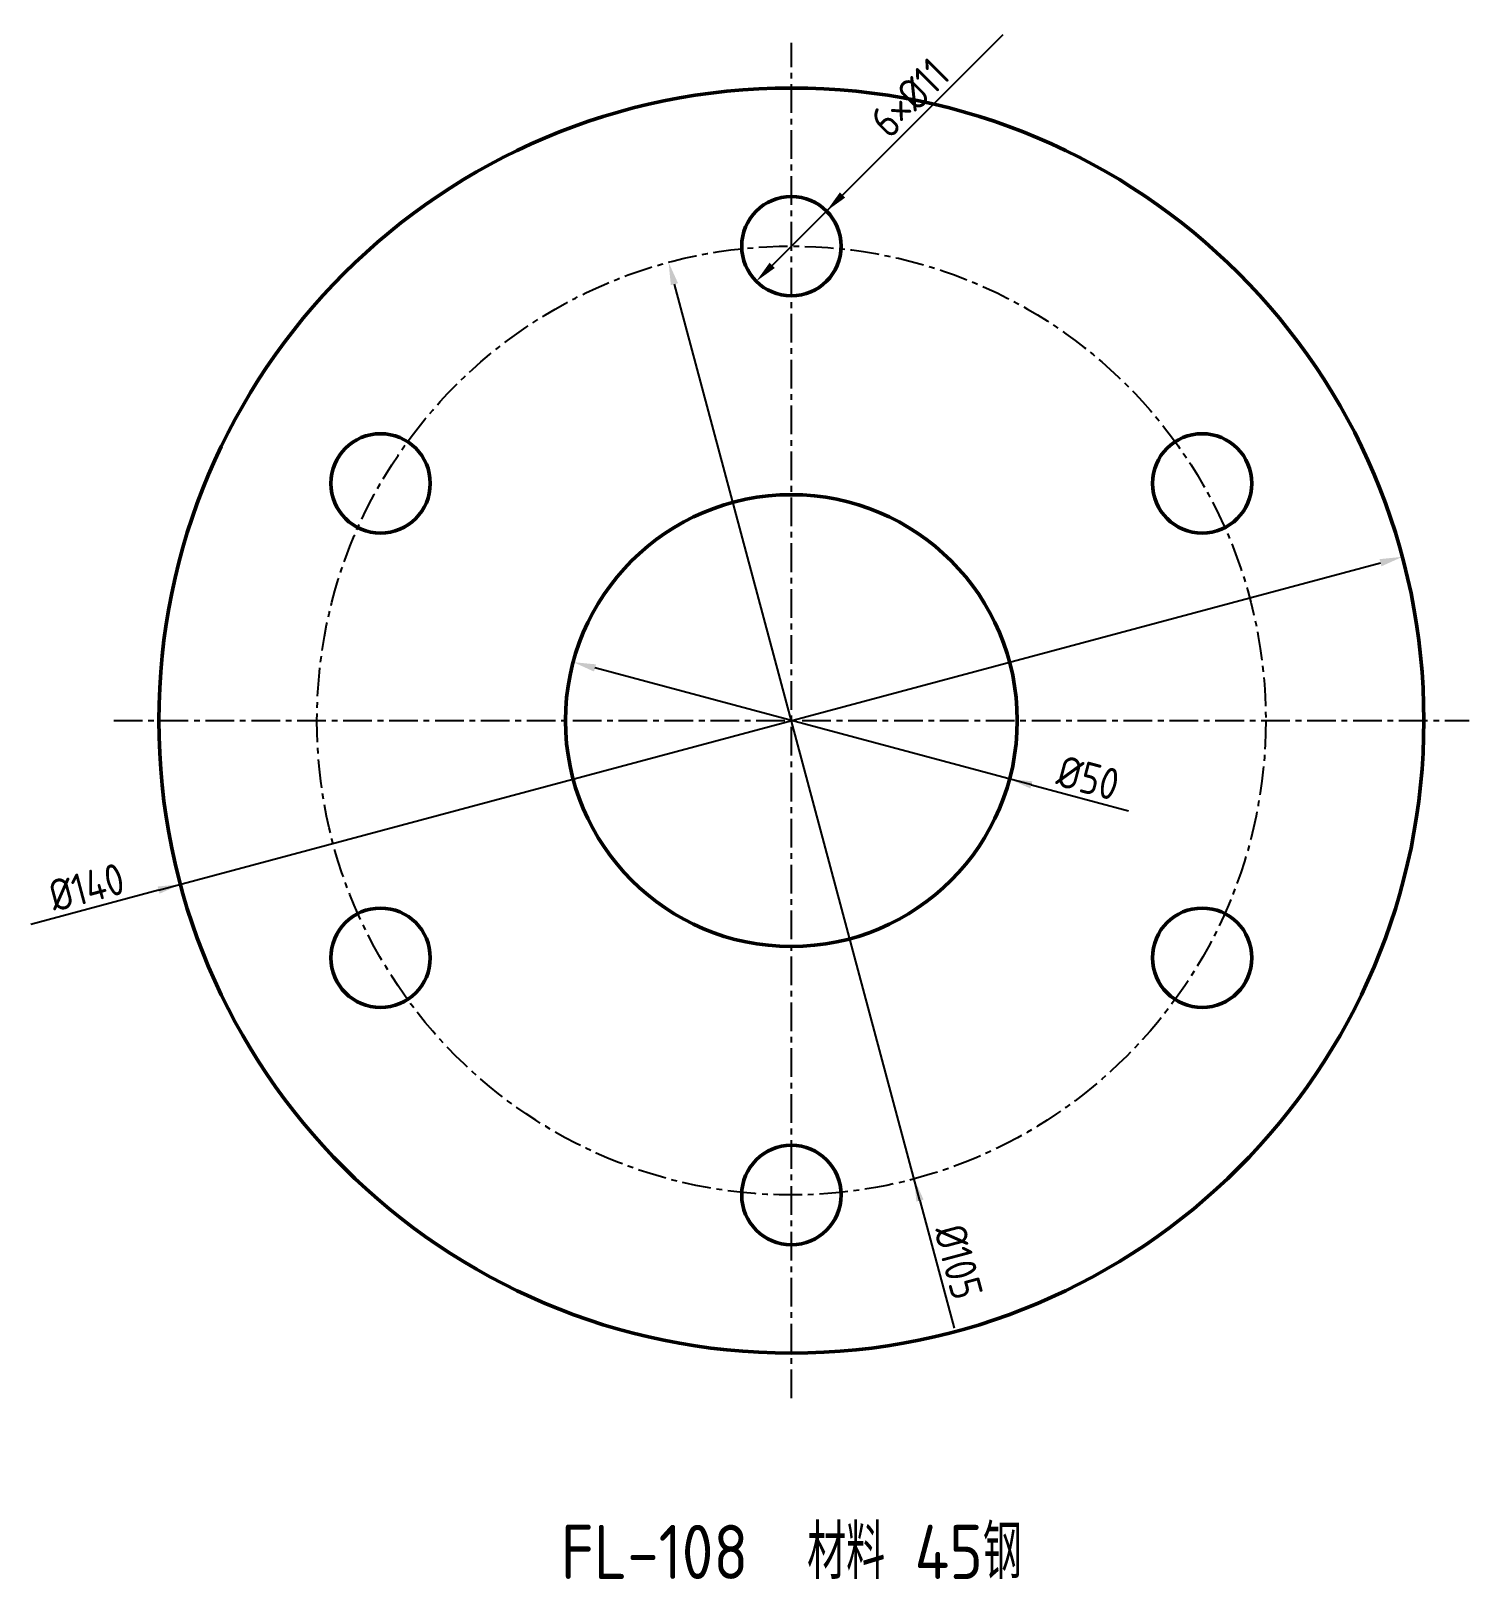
# Model space of a CAD drawing. Header units: millimetres. Extents: x -84 to 75, y -95 to 76.
import ezdxf
from ezdxf.enums import TextEntityAlignment as Align

# ---------------------------------------------------------------- set-up
doc = ezdxf.new("R2010")
doc.units = ezdxf.units.MM
doc.linetypes.add('CENTER', pattern=[5.08, 3.175, -0.635, 0.635, -0.635])
for name, color, linetype, lineweight in [('CENTER', 1, 'CENTER', 25), ('DIM', 3, 'Continuous', 18), ('HOLES', 7, 'Continuous', 50), ('OUTLINE', 7, 'Continuous', 50), ('TEXT', 7, 'Continuous', 25)]:
    doc.layers.add(name, color=color, linetype=linetype, lineweight=lineweight)
doc.styles.add('CN', font='gbenor.shx', dxfattribs={"bigfont": 'gbcbig.shx'})
doc.styles.get("Standard").update_dxf_attribs({"font": 'gbenor.shx', "bigfont": 'gbcbig.shx'})
doc.dimstyles.new('AGENTCAD', dxfattribs={"dimtxt": 3.5, "dimasz": 2.5, "dimexe": 1.25, "dimexo": 0.625, "dimtad": 1, "dimdsep": 46, "dimtxsty": 'Standard', "dimcen": 2.5, "dimazin": 3, "dimtfac": 1, "dimtmove": 0, "dimatfit": 3})

msp = doc.modelspace()

# ---------------------------------------------------------------- linework, layer by layer
at = {"layer": 'CENTER', "linetype": 'CENTER'}
for p, q in [((0, -75), (0, 75)), ((-75, 0), (75, 0))]:
    msp.add_line(p, q, dxfattribs=at)
msp.add_circle((0, 0), 52.5, dxfattribs=at)
at = {"layer": 'HOLES'}
for centre in [(0, 52.5), (-45.466, 26.25), (45.466, 26.25), (-45.466, -26.25), (45.466, -26.25), (0, -52.5)]:
    msp.add_circle(centre, 5.5, dxfattribs=at)
at = {"layer": 'OUTLINE'}
for radius in [70, 25]:
    msp.add_circle((0, 0), radius, dxfattribs=at)

# ---------------------------------------------------------------- texts
at = {"layer": 'TEXT', "style": 'CN'}
msp.add_text('FL-108  材料 45钢', height=6, dxfattribs=at).set_placement((0, -95), align=Align.CENTER)

# ---------------------------------------------------------------- dimensions: what is measured, and where the dimension line sits
at = {"layer": 'DIM'}
msp.add_diameter_dim_2p(p1=(-3.889, 48.611), p2=(3.889, 56.389), text='6×%%c11', dimstyle='AGENTCAD', override={"dimtxt": 3.5}, dxfattribs=at).render()
for p1, p2 in [((-13.588, 50.711), (13.588, -50.711)), ((67.615, 18.117), (-67.615, -18.117)), ((-24.148, 6.47), (24.148, -6.47))]:
    msp.add_diameter_dim_2p(p1=p1, p2=p2, dimstyle='AGENTCAD', override={"dimtxt": 3.5}, dxfattribs=at).render()

doc.saveas('drawing.dxf')
